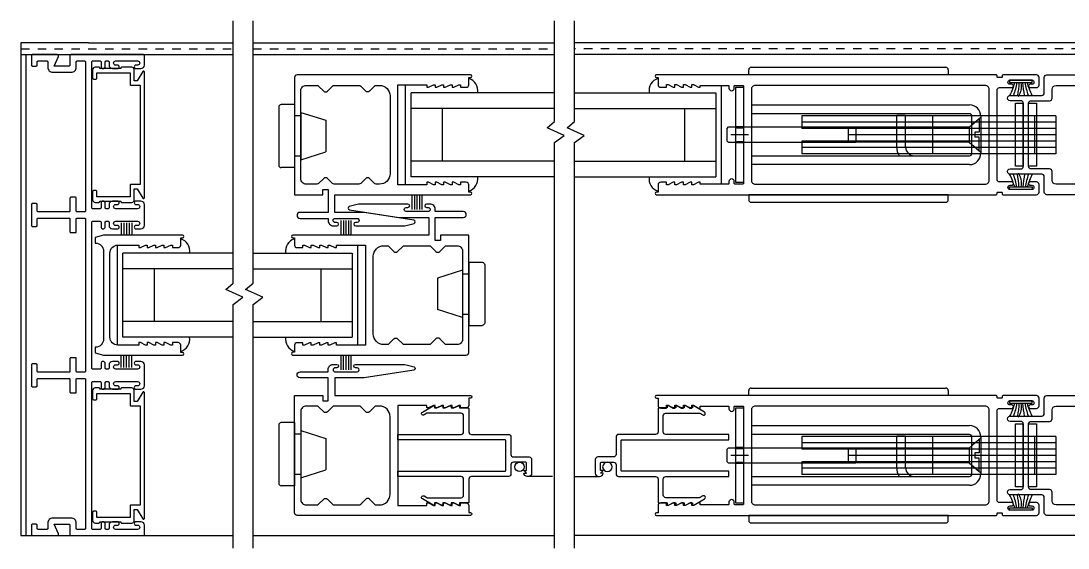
# Model space of a CAD drawing. Extents: x -56 to 119, y -34 to 74.
# Drawn here: x -0.43 to 12.02, y 30.69 to 36.96 of the extents above; entities that cross this region are included whole.
import ezdxf

# ---------------------------------------------------------------- set-up
doc = ezdxf.new("R2010")
doc.units = 0
doc.header["$LTSCALE"] = 0.25
doc.header["$MEASUREMENT"] = 0
doc.linetypes.add('HIDDEN', pattern=[0.375, 0.25, -0.125])
doc.layers.get('0').update_dxf_attribs({"linetype": 'CONTINUOUS'})
for name, color, linetype in [('FRAME', 1, 'CONTINUOUS'), ('GLASS-VINYL', 7, 'CONTINUOUS'), ('MISC', 7, 'CONTINUOUS'), ('SASH', 5, 'CONTINUOUS'), ('SEAL', 7, 'CONTINUOUS'), ('SILL-PAN', 7, 'CONTINUOUS'), ('VENT', 5, 'CONTINUOUS')]:
    doc.layers.add(name, color=color, linetype=linetype)
doc.styles.get("Standard").update_dxf_attribs({"font": 'simplex.shx'})

# ---------------------------------------------------------------- blocks, each defined once
blk = doc.blocks.new('A$C1D443341')
for p, q in [((0.188, 0.75), (0.031, 0.75)), ((0.188, 0.75), (0.188, 0)), ((0, 0.719), (0, 0.031)), ((0.264, 0.656), (0.562, 0.563)), ((0.264, 0.656), (0.264, 0.094)), ((0.264, 0.615), (0.188, 0.615)), ((0.562, 0.563), (0.562, 0.187)), ((0.264, 0.135), (0.188, 0.135)), ((0.264, 0.094), (0.562, 0.187)), ((0.188, 0), (0.031, 0))]:
    blk.add_line(p, q)
for centre, start, end in [((0.031, 0.719), 90, 180), ((0.031, 0.031), 180, 270)]:
    blk.add_arc(centre, 0.031, start, end)
blk = doc.blocks.new('A$C5239520B')
at = {"color": 1}
blk.add_lwpolyline([(0, 0.9402), (0, 0.9228, 0.414214), (0.01, 0.9128), (0.025, 0.9128, 0.414214), (0.03, 0.9178), (0.03, 0.9178, 0.414214), (0.025, 0.9228), (0.0199, 0.9228, -0.414214), (0.0138, 0.9289), (0.0138, 0.9291, -0.414214), (0.0199, 0.9353), (0.0851, 0.9353, -0.414214), (0.0913, 0.9291), (0.0913, 0.9289, -0.414214), (0.0851, 0.9228), (0.08, 0.9228, 0.414214), (0.075, 0.9178), (0.075, 0.9176, 0.414214), (0.0799, 0.9128), (0.095, 0.9128, 0.414214), (0.105, 0.9228), (0.105, 0.9328, -0.414214), (0.1075, 0.9353), (0.1138, 0.9353, -0.414214), (0.1163, 0.9328), (0.1163, 0.919, 0.414214), (0.1225, 0.9128), (0.1226, 0.9128, 0.414214), (0.1288, 0.9189), (0.1288, 0.9328, -0.414214), (0.1313, 0.9353), (0.1538, 0.9353, -0.414214), (0.1563, 0.9328), (0.1563, 0.7155), (0.1563, 0.4983, -0.414214), (0.1538, 0.4958), (0.1313, 0.4958, -0.414214), (0.1288, 0.4983), (0.1288, 0.5121, 0.414214), (0.1226, 0.5183), (0.1225, 0.5183, 0.414214), (0.1163, 0.512), (0.1163, 0.4983, -0.414214), (0.1138, 0.4958), (0.1075, 0.4958, -0.414214), (0.105, 0.4983), (0.105, 0.5083, 0.414214), (0.095, 0.5183), (0.0799, 0.5183, 0.414214), (0.075, 0.5134), (0.075, 0.5133, 0.414214), (0.08, 0.5083), (0.0851, 0.5083, -0.414214), (0.0913, 0.5021), (0.0913, 0.5019, -0.414214), (0.0851, 0.4958), (0.0199, 0.4958, -0.414214), (0.0138, 0.5019), (0.0138, 0.5021, -0.414214), (0.0199, 0.5083), (0.025, 0.5083, 0.414214), (0.03, 0.5133, 0.414214), (0.025, 0.5183), (0.01, 0.5183, 0.414214), (0, 0.5083), (0, 0.4907), (0, 0.4678), (0, 0.4458, 0.414214), (0.01, 0.4358), (0.025, 0.4358, 0.414214), (0.03, 0.4408), (0.03, 0.4408, 0.414214), (0.025, 0.4458), (0.0199, 0.4458, -0.414214), (0.0138, 0.4519), (0.0138, 0.4521, -0.414214), (0.0199, 0.4583), (0.0851, 0.4583, -0.414214), (0.0913, 0.4521), (0.0913, 0.4519, -0.414214), (0.0851, 0.4458), (0.08, 0.4458, 0.414214), (0.075, 0.4408), (0.075, 0.4406, 0.414214), (0.0799, 0.4358), (0.095, 0.4358, 0.414214), (0.105, 0.4458), (0.105, 0.4558, -0.414214), (0.1075, 0.4583), (0.1138, 0.4583, -0.414214), (0.1163, 0.4558), (0.1163, 0.442, 0.414214), (0.1225, 0.4358), (0.1226, 0.4358, 0.414214), (0.1288, 0.4419), (0.1288, 0.4558, -0.414214), (0.1313, 0.4583), (0.1538, 0.4583, -0.414214), (0.1563, 0.4558), (0.1563, 0.2385), (0.1563, 0.0213, -0.414214), (0.1538, 0.0188), (0.1313, 0.0188, -0.414214), (0.1288, 0.0213), (0.1288, 0.0351, 0.414214), (0.1226, 0.0413), (0.1225, 0.0413, 0.414214), (0.1163, 0.035), (0.1163, 0.0213, -0.414214), (0.1138, 0.0188), (0.1075, 0.0188, -0.414214), (0.105, 0.0213), (0.105, 0.0313, 0.414214), (0.095, 0.0413), (0.0799, 0.0413, 0.414214), (0.075, 0.0364), (0.075, 0.0363, 0.414214), (0.08, 0.0313), (0.0851, 0.0313, -0.414214), (0.0913, 0.0251), (0.0913, 0.0249, -0.414214), (0.0851, 0.0188), (0.0199, 0.0188, -0.414214), (0.0138, 0.0249), (0.0138, 0.0251, -0.414214), (0.0199, 0.0313), (0.025, 0.0313, 0.414214), (0.03, 0.0363, 0.414214), (0.025, 0.0413), (0.01, 0.0413, 0.414214), (0, 0.0313), (0, 0.0025, 0.414214), (0.0025, 0), (0.2188, 0, 0.414214), (0.2213, 0.0025), (0.2213, 0.0313, -0.414214), (0.2238, 0.0338), (0.2683, 0.0338), (0.2554, 0.0057, 0.546624), (0.259, 0), (0.3333, 0, 0.414214), (0.3358, 0.0025), (0.3358, 0.0313, 0.414214), (0.3333, 0.0338), (0.3213, 0.0338, 0.414214), (0.3188, 0.0313), (0.3188, 0.0213, -0.414214), (0.3163, 0.0188), (0.2895, 0.0188, -0.414214), (0.287, 0.0213), (0.287, 0.0375, 0.414214), (0.272, 0.0525), (0.2175, 0.0525, 0.414214), (0.2025, 0.0375), (0.2025, 0.0213, -0.414214), (0.2, 0.0188), (0.1775, 0.0188, -0.414214), (0.175, 0.0213), (0.175, 0.2385), (0.175, 0.4651, -0.414214), (0.1775, 0.4676), (0.2, 0.4676, -0.414214), (0.2025, 0.4651), (0.2025, 0.427, 0.414214), (0.205, 0.4245), (0.2188, 0.4245, 0.414214), (0.2213, 0.427), (0.2213, 0.4651, -0.414214), (0.2238, 0.4676), (0.3059, 0.4676), (0.3163, 0.4676, -0.414214), (0.3188, 0.4651), (0.3188, 0.4458, 0.414214), (0.3213, 0.4433), (0.3333, 0.4433, 0.414214), (0.3358, 0.4458), (0.3358, 0.4678), (0.3358, 0.4907), (0.3358, 0.5083, 0.414214), (0.3333, 0.5108), (0.3213, 0.5108, 0.414214), (0.3188, 0.5083), (0.3188, 0.4889, -0.414214), (0.3163, 0.4864), (0.3026, 0.4864), (0.2238, 0.4864, -0.414214), (0.2213, 0.4889), (0.2213, 0.527, 0.414214), (0.2188, 0.5295), (0.205, 0.5295, 0.414214), (0.2025, 0.527), (0.2025, 0.4889, -0.414214), (0.2, 0.4864), (0.1775, 0.4864, -0.414214), (0.175, 0.4889), (0.175, 0.7155), (0.175, 0.9421, -0.414214), (0.1775, 0.9446), (0.1878, 0.9446), (0.2, 0.9446, -0.414214), (0.2025, 0.9421), (0.2025, 0.904, 0.414214), (0.205, 0.9015), (0.2188, 0.9015, 0.414214), (0.2213, 0.904), (0.2213, 0.9421, -0.414214), (0.2238, 0.9446), (0.3028, 0.9446), (0.3163, 0.9446, -0.414214), (0.3188, 0.9421), (0.3188, 0.9228, 0.414214), (0.3213, 0.9203), (0.3333, 0.9203, 0.414214), (0.3358, 0.9228), (0.3358, 0.9359), (0.3358, 0.9518), (0.3358, 0.9677), (0.3358, 0.9853, 0.414214), (0.3333, 0.9878), (0.3213, 0.9878, 0.414214), (0.3188, 0.9853), (0.3188, 0.9659, -0.414214), (0.3163, 0.9634), (0.3026, 0.9634), (0.2238, 0.9634, -0.414214), (0.2213, 0.9659), (0.2213, 1.004, 0.414214), (0.2188, 1.0065), (0.205, 1.0065, 0.414214), (0.2025, 1.004), (0.2025, 0.9659, -0.414214), (0.2, 0.9634), (0.1775, 0.9634, -0.414214), (0.175, 0.9659), (0.175, 1.1925), (0.175, 1.4098, -0.414214), (0.1775, 1.4123), (0.2, 1.4123, -0.414214), (0.2025, 1.4098), (0.2025, 1.3935, 0.414214), (0.2175, 1.3785), (0.272, 1.3785, 0.414214), (0.287, 1.3935), (0.287, 1.4098, -0.414214), (0.2895, 1.4123), (0.3163, 1.4123, -0.414214), (0.3188, 1.4098), (0.3188, 1.3998, 0.414214), (0.3213, 1.3973), (0.3333, 1.3973, 0.414214), (0.3358, 1.3998), (0.3358, 1.4285, 0.414214), (0.3333, 1.431), (0.259, 1.431, 0.546624), (0.2554, 1.4253), (0.2683, 1.3973), (0.2238, 1.3973, -0.414214), (0.2213, 1.3998), (0.2213, 1.4285, 0.414214), (0.2188, 1.431), (0.0025, 1.431, 0.414214), (0, 1.4285), (0, 1.3998, 0.414214), (0.01, 1.3898), (0.025, 1.3898, 0.414214), (0.03, 1.3948), (0.03, 1.3948, 0.414214), (0.025, 1.3998), (0.0199, 1.3998, -0.414214), (0.0138, 1.4059), (0.0138, 1.4061, -0.414214), (0.0199, 1.4123), (0.0851, 1.4123, -0.414214), (0.0913, 1.4061), (0.0913, 1.4059, -0.414214), (0.0851, 1.3998), (0.08, 1.3998, 0.414214), (0.075, 1.3948), (0.075, 1.3946, 0.414214), (0.0799, 1.3898), (0.095, 1.3898, 0.414214), (0.105, 1.3998), (0.105, 1.4098, -0.414214), (0.1075, 1.4123), (0.1138, 1.4123, -0.414214), (0.1163, 1.4098), (0.1163, 1.396, 0.414214), (0.1225, 1.3898), (0.1226, 1.3898, 0.414214), (0.1288, 1.3959), (0.1288, 1.4098, -0.414214), (0.1313, 1.4123), (0.1538, 1.4123, -0.414214), (0.1563, 1.4098), (0.1563, 1.1925), (0.1563, 0.9753, -0.414214), (0.1538, 0.9728), (0.1313, 0.9728, -0.414214), (0.1288, 0.9753), (0.1288, 0.9891, 0.414214), (0.1226, 0.9953), (0.1225, 0.9953, 0.414214), (0.1163, 0.989), (0.1163, 0.9753, -0.414214), (0.1138, 0.9728), (0.1075, 0.9728, -0.414214), (0.105, 0.9753), (0.105, 0.9853, 0.414214), (0.095, 0.9953), (0.0799, 0.9953, 0.414214), (0.075, 0.9904), (0.075, 0.9903, 0.414214), (0.08, 0.9853), (0.0851, 0.9853, -0.414214), (0.0913, 0.9791), (0.0913, 0.9789, -0.414214), (0.0851, 0.9728), (0.0199, 0.9728, -0.414214), (0.0138, 0.9789), (0.0138, 0.9791, -0.414214), (0.0199, 0.9853), (0.025, 0.9853, 0.414214), (0.03, 0.9903, 0.414214), (0.025, 0.9953), (0.01, 0.9953, 0.414214), (0, 0.9853), (0, 0.97)], format="xyb", close=True, dxfattribs=at)
blk = doc.blocks.new('A$C4B48609F')
at = {"xscale": -1, "rotation": 180}
blk.add_blockref('A$C5239520B', (0, 1.431), dxfattribs=at)
blk = doc.blocks.new('A$C47D80548')
at = {"layer": 'MISC', "xscale": 0.25, "yscale": 0.25, "zscale": 0.25}
blk.add_blockref('A$C1D443341', (0, 0), dxfattribs=at)
blk = doc.blocks.new('3006 STD POST-INTERLOCKER')
for points in [[(-2.074, -0.666), (-2.074, -0.58, -0.414214), (-2.043, -0.55), (-1.974, -0.55), (-1.974, -0.58), (-1.954, -0.58), (-1.894, -0.55), (-1.874, -0.55), (-1.874, -0.58), (-1.854, -0.58), (-1.794, -0.55), (-1.774, -0.55), (-1.774, -0.58), (-1.754, -0.58), (-1.694, -0.55), (-1.674, -0.55), (-1.674, -0.58), (-1.654, -0.58), (-1.594, -0.55), (-1.574, -0.55), (-1.574, -0.58), (-1.231, -0.58), (-1.231, 0.61), (-1.574, 0.61), (-1.574, 0.581), (-1.594, 0.581), (-1.654, 0.61), (-1.674, 0.61), (-1.674, 0.581), (-1.694, 0.581), (-1.754, 0.61), (-1.774, 0.61), (-1.774, 0.581), (-1.794, 0.581), (-1.854, 0.61), (-1.874, 0.61), (-1.874, 0.581), (-1.894, 0.581), (-1.954, 0.61), (-1.974, 0.61), (-1.974, 0.581), (-2.043, 0.581, -0.414214), (-2.074, 0.611), (-2.074, 0.696), (-2.094, 0.696, -0.999996), (-2.094, 0.728), (-0.031, 0.728, -0.414214), (0, 0.697), (0, -0.697), (-0.338, -0.697), (-0.338, -0.635), (-0.4, -0.635), (-0.4, -0.908), (-0.066, -0.908, -1), (-0.066, -0.979), (-0.4, -0.979), (-0.4, -1.006, -0.414214), (-0.462, -1.068), (-0.504, -1.068, -1), (-0.504, -1.028), (-0.484, -1.028, 0.999996), (-0.484, -0.979), (-0.744, -0.979, 1.000003), (-0.744, -1.028), (-0.724, -1.028, -0.999994), (-0.724, -1.068), (-1.312, -1.068), (-1.422, -1.039, -0.811415), (-1.42, -1), (-0.828, -0.908), (-0.478, -0.908), (-0.478, -0.697), (-2.094, -0.697, -0.999996), (-2.094, -0.666), (-2.074, -0.666)], [(-0.891, 0.535), (-0.96, 0.604), (-1.012, 0.604, 0.414214), (-1.137, 0.479), (-1.137, -0.447, 0.414214), (-1.012, -0.572), (-0.973, -0.572, 0.198912), (-0.951, -0.563), (-0.891, -0.504, -0.414214), (-0.847, -0.504), (-0.787, -0.563, 0.198912), (-0.765, -0.572), (-0.473, -0.572, 0.198912), (-0.451, -0.563), (-0.391, -0.504, -0.414214), (-0.347, -0.504), (-0.287, -0.563, 0.198912), (-0.265, -0.572), (-0.138, -0.572, 0.414214), (-0.076, -0.51), (-0.076, 0.542, 0.414214), (-0.138, 0.604), (-0.265, 0.604, 0.198912), (-0.287, 0.594), (-0.347, 0.535, -0.414214), (-0.391, 0.535), (-0.451, 0.594, 0.198912), (-0.473, 0.604), (-0.765, 0.604, 0.198912), (-0.787, 0.594), (-0.847, 0.535)]]:
    blk.add_lwpolyline(points, format="xyb")
blk.add_arc((-0.869, 0.557), 0.031, 225.0005, 315.0002)
blk = doc.blocks.new('3766 SCREEN ADAPTER')
blk.add_line((0.25, 1.836), (0.25, 1.544))
blk.add_lwpolyline([(0.21, 1.528), (0.18, 1.498), (0.18, 1.528), (0.09, 1.528, 0.414214), (0.08, 1.518), (0.08, 1.373, 0.414214), (0.11, 1.343), (0.22, 1.343, -0.414214), (0.25, 1.313), (0.25, 0.873, 0.414214), (0.28, 0.843), (0.555, 0.843, -0.414214), (0.565, 0.833), (0.565, 0.733), (0.59, 0.733), (0.59, 0.718), (0.565, 0.663), (0.565, 0.633), (0.59, 0.633), (0.59, 0.618), (0.565, 0.563), (0.565, 0.533), (0.59, 0.533), (0.59, 0.518), (0.565, 0.463), (0.565, 0.433), (0.59, 0.433), (0.59, 0.418), (0.517, 0.291, -1), (0.482, 0.311), (0.502, 0.345, 0.131652), (0.503, 0.35), (0.503, 0.75, 0.414214), (0.472, 0.781), (0.28, 0.781, 0.414214), (0.25, 0.751), (0.25, 0), (0.188, 0), (0.188, 1.271, 0.414214), (0.178, 1.281), (-0.178, 1.281, 0.414214), (-0.188, 1.271), (-0.188, 0), (-0.25, 0), (-0.25, 0.751, 0.414214), (-0.28, 0.781), (-0.472, 0.781, 0.414214), (-0.503, 0.75), (-0.503, 0.35, 0.131652), (-0.502, 0.345), (-0.482, 0.311, -1), (-0.517, 0.291), (-0.59, 0.418), (-0.59, 0.433), (-0.565, 0.433), (-0.565, 0.463), (-0.59, 0.518), (-0.59, 0.533), (-0.565, 0.533), (-0.565, 0.563), (-0.59, 0.618), (-0.59, 0.633), (-0.565, 0.633), (-0.565, 0.663), (-0.59, 0.718), (-0.59, 0.733), (-0.565, 0.733), (-0.565, 0.833, -0.414214), (-0.555, 0.843), (-0.28, 0.843, 0.414214), (-0.25, 0.873), (-0.25, 1.313, -0.414214), (-0.22, 1.343), (-0.012, 1.343, 0.414214), (0.018, 1.373), (0.018, 1.56, -0.414214), (0.048, 1.59), (0.21, 1.59, -0.414214), (0.25, 1.55), (0.25, 1.538, -0.414214), (0.21, 1.498)], format="xyb", close=True)
blk.add_circle((0.136, 1.446), 0.0563)
blk = doc.blocks.new('3710 Jamb Filler')
blk.add_lwpolyline([(-0.12, 0.774, 0.414214), (-0.15, 0.804), (-0.27, 0.804, 0.414214), (-0.28, 0.794), (-0.28, 0.789), (-0.53, 0.789), (-0.53, 0.794, 0.414214), (-0.54, 0.804), (-0.585, 0.804, 0.414214), (-0.615, 0.774), (-0.615, 0.674, 0.414214), (-0.605, 0.664), (-0.575, 0.664, 0.414214), (-0.565, 0.674), (-0.565, 0.739), (-0.17, 0.739), (-0.17, 0.601, 0.414214), (-0.16, 0.591), (-0.05, 0.591), (-0.05, -0.591), (-0.16, -0.591, 0.414214), (-0.17, -0.601), (-0.17, -0.739), (-0.565, -0.739), (-0.565, -0.674, 0.414214), (-0.575, -0.664), (-0.605, -0.664, 0.414214), (-0.615, -0.674), (-0.615, -0.774, 0.414214), (-0.585, -0.804), (-0.54, -0.804, 0.414214), (-0.53, -0.794), (-0.53, -0.789), (-0.28, -0.789), (-0.28, -0.794, 0.414214), (-0.27, -0.804), (-0.15, -0.804, 0.414214), (-0.12, -0.774), (-0.12, -0.641), (-0.084, -0.641), (-0.019, -0.754, 0.767327), (0, -0.749), (0, 0.749, 0.767327), (-0.019, 0.754), (-0.084, 0.641), (-0.12, 0.641)], format="xyb", close=True)
blk = doc.blocks.new('3008 FIXED STILE')
blk.add_lwpolyline([(-1.038, 0.713), (-1.002, 0.713), (-0.1, 0.713), (0, 0.686), (0, 0.619), (-0.006, 0.619, 0.414214), (-0.1, 0.525), (-0.1, -0.525, 0.414214), (-0.006, -0.619), (0, -0.619), (0, -0.686), (-0.1, -0.713), (-1.038, -0.713, -0.999996), (-1.038, -0.681), (-1.018, -0.681), (-1.018, -0.596, -0.414214), (-0.987, -0.565), (-0.918, -0.565), (-0.918, -0.595), (-0.898, -0.595), (-0.838, -0.565), (-0.818, -0.565), (-0.818, -0.595), (-0.798, -0.595), (-0.738, -0.565), (-0.718, -0.565), (-0.718, -0.595), (-0.698, -0.595), (-0.638, -0.565), (-0.618, -0.565), (-0.618, -0.595), (-0.598, -0.595), (-0.538, -0.565), (-0.518, -0.565), (-0.518, -0.595), (-0.269, -0.595, 0.414214), (-0.175, -0.501), (-0.175, 0.501, 0.414214), (-0.269, 0.595), (-0.518, 0.595), (-0.518, 0.565), (-0.538, 0.565), (-0.598, 0.595), (-0.618, 0.595), (-0.618, 0.565), (-0.638, 0.565), (-0.698, 0.595), (-0.718, 0.595), (-0.718, 0.565), (-0.738, 0.565), (-0.798, 0.595), (-0.818, 0.595), (-0.818, 0.565), (-0.838, 0.565), (-0.898, 0.595), (-0.918, 0.595), (-0.918, 0.565), (-0.987, 0.565, -0.414214), (-1.018, 0.596), (-1.018, 0.681), (-1.038, 0.681, -0.999996), (-1.038, 0.713)], format="xyb")
blk = doc.blocks.new('*U58')
at = {"layer": 'SILL-PAN', "color": 7}
for p, q in [((0.351, 0.861), (0.351, 0.713)), ((0.382, 0.861), (0.382, 0.713)), ((0.413, 0.861), (0.413, 0.713)), ((0.444, 0.861), (0.444, 0.713)), ((0.475, 0.861), (0.475, 0.713)), ((0.351, -0.861), (0.351, -0.713)), ((0.382, -0.861), (0.382, -0.713)), ((0.413, -0.861), (0.413, -0.713)), ((0.444, -0.861), (0.444, -0.713)), ((0.475, -0.861), (0.475, -0.713))]:
    blk.add_line(p, q, dxfattribs=at)
at = {"layer": 'VENT', "xscale": -1}
blk.add_blockref('3008 FIXED STILE', (0.04, 0), dxfattribs=at)
blk = doc.blocks.new('3706_Lock_Stile_Archetype_Male_Yoke_wPulls')
for p, q in [((1.14175, 0.713), (1.14175, 0.773)), ((1.17175, 0.803), (3.48675, 0.803)), ((3.51675, 0.773), (3.51675, 0.713)), ((3.51675, 0.713), (1.14175, 0.713)), ((1.29175, -0.062), (1.29175, 0.683)), ((3.36675, -0.062), (3.36675, 0.683)), ((3.11675, -0.312), (1.54175, -0.312)), ((1.35425, -0.4005), (3.30425, -0.4005)), ((1.26175, -0.713), (1.14175, -0.713)), ((1.14175, -0.773), (1.14175, -0.713)), ((3.39675, -0.713), (3.51675, -0.713)), ((3.51675, -0.773), (3.51675, -0.713)), ((1.17175, -0.803), (3.48675, -0.803))]:
    blk.add_line(p, q)
at = {"linetype": 'HIDDEN'}
for p, q in [((1.54175, 0.678), (3.11675, 0.678)), ((1.41675, 0.553), (1.41675, 0.463)), ((3.24175, 0.553), (3.24175, 0.463)), ((1.35425, 0.4005), (3.30425, 0.4005)), ((1.41675, -0.062), (1.41675, 0.463)), ((3.24175, -0.062), (3.24175, 0.463)), ((3.11675, 0.312), (1.54175, 0.312)), ((1.54175, 0.187), (3.11675, 0.187)), ((1.29175, 0.062), (1.29175, -0.683)), ((1.41675, -0.553), (1.41675, 0.062)), ((3.24175, -0.553), (3.24175, 0.062)), ((3.36675, 0.062), (3.36675, -0.683)), ((1.54175, -0.187), (3.11675, -0.187)), ((1.41675, -0.463), (1.41675, -0.463)), ((3.24175, -0.463), (3.24175, -0.463)), ((1.54175, -0.678), (3.11675, -0.678))]:
    blk.add_line(p, q, dxfattribs=at)
at = {"linetype": 'HIDDEN', "ltscale": 0.5}
for p, q in [((2.07925, 0.372), (2.07925, 0.502)), ((2.10925, 0.532), (2.54925, 0.532)), ((2.57925, 0.372), (2.57925, 0.502))]:
    blk.add_line(p, q, dxfattribs=at)
at = {"ltscale": 0.5}
for p, q in [((2.07925, -0.618), (2.07925, -0.458)), ((2.10925, -0.428), (2.54925, -0.428)), ((2.57925, -0.618), (2.57925, -0.458))]:
    blk.add_line(p, q, dxfattribs=at)
for points in [[(4.59375, 0.596, -0.41421356), (4.56275, 0.565), (4.49375, 0.565), (4.49375, 0.597), (4.47375, 0.597), (4.41375, 0.565), (4.39375, 0.565), (4.39375, 0.597), (4.37375, 0.597), (4.31375, 0.565), (4.29375, 0.565), (4.29375, 0.597), (4.27375, 0.597), (4.21375, 0.565), (4.19375, 0.565), (4.19375, 0.597), (4.17375, 0.597), (4.11375, 0.565), (4.09375, 0.565), (4.09375, 0.588), (3.76075, 0.588, 0.41421356), (3.75075, 0.578), (3.75075, 0.556, -1), (3.68875, 0.556), (3.68875, 0.578, 0.41421356), (3.67875, 0.588), (3.58875, 0.588, 0.41421356), (3.57875, 0.578), (3.57875, -0.578, 0.41421356), (3.58875, -0.588), (3.67875, -0.588, 0.41421356), (3.68875, -0.578), (3.68875, -0.556, -1), (3.75075, -0.556), (3.75075, -0.578, 0.41421356), (3.76075, -0.588), (4.09375, -0.588), (4.09375, -0.565), (4.11375, -0.565), (4.17375, -0.597), (4.19375, -0.597), (4.19375, -0.565), (4.21375, -0.565), (4.27375, -0.597), (4.29375, -0.597), (4.29375, -0.565), (4.31375, -0.565), (4.37375, -0.597), (4.39375, -0.597), (4.39375, -0.565), (4.41375, -0.565), (4.47375, -0.597), (4.49375, -0.597), (4.49375, -0.565), (4.56275, -0.565, -0.41421356), (4.59375, -0.596), (4.59375, -0.681), (4.61375, -0.681, -1), (4.61375, -0.713), (0.5935, -0.713, -0.41421356), (0.5625, -0.682), (0.5625, -0.499, 0.41421356), (0.5315, -0.468), (0.156, -0.468, -1.00000653), (0.156, -0.406), (0.28175, -0.406, 0.41421356), (0.31275, -0.375), (0.31275, 0.375, 0.41421356), (0.28175, 0.406), (0.156, 0.406, -1.00000653), (0.156, 0.468), (0.5315, 0.468, 0.41421356), (0.5625, 0.499), (0.5625, 0.682, -0.41421356), (0.5935, 0.713), (4.61375, 0.713, -1), (4.61375, 0.681), (4.59375, 0.681)], [(0.6565, -0.437, 0.41421356), (0.6255, -0.406), (0.40575, -0.406, -0.41421356), (0.37475, -0.375), (0.37475, 0.375, -0.41421356), (0.40575, 0.406), (0.6255, 0.406, 0.41421356), (0.6565, 0.437), (0.6565, 0.542, -0.41421356), (0.7025, 0.588), (3.43875, 0.588, -0.41421356), (3.48475, 0.542), (3.48475, -0.542, -0.41421356), (3.43875, -0.588), (0.7025, -0.588, -0.41421356), (0.6565, -0.542)]]:
    blk.add_lwpolyline(points, format="xyb", close=True)
for centre, radius, start, end in [((1.17175, 0.773), 0.03, 90, 180), ((3.48675, 0.773), 0.03, 0, 90), ((1.26175, 0.683), 0.03, 0, 90), ((3.39675, 0.683), 0.03, 90, 180), ((1.35425, 0.463), 0.0625, 180, 270), ((1.35425, 0.463), 0.0625, 270, 0), ((3.30425, 0.463), 0.0625, 180, 270), ((3.30425, 0.463), 0.0625, 270, 0), ((1.54175, -0.062), 0.25, 180, 270), ((3.11675, -0.062), 0.25, 270, 0), ((1.35425, -0.463), 0.0625, 90, 180), ((1.35425, -0.463), 0.0625, 0, 90), ((3.30425, -0.463), 0.0625, 90, 180), ((3.30425, -0.463), 0.0625, 0, 90), ((1.26175, -0.683), 0.03, 270, 0), ((1.26175, -0.683), 0.03, 270, 0), ((3.39675, -0.683), 0.03, 180, 270), ((1.17175, -0.773), 0.03, 180, 270), ((3.48675, -0.773), 0.03, 270, 0)]:
    blk.add_arc(centre, radius, start, end)
at = {"linetype": 'HIDDEN'}
for centre, radius, start, end in [((1.54175, 0.553), 0.125, 90, 180), ((3.11675, 0.553), 0.125, 0, 90), ((1.54175, 0.062), 0.25, 90, 180), ((3.11675, 0.062), 0.25, 0, 90), ((1.54175, 0.062), 0.125, 90, 180), ((3.11675, 0.062), 0.125, 0, 90), ((1.54175, -0.062), 0.125, 180, 270), ((3.11675, -0.062), 0.125, 270, 0), ((1.54175, -0.553), 0.125, 180, 270), ((3.11675, -0.553), 0.125, 270, 0)]:
    blk.add_arc(centre, radius, start, end, dxfattribs=at)
at = {"linetype": 'HIDDEN', "ltscale": 0.5}
for centre, radius, start, end in [((2.10925, 0.502), 0.03, 90, 180), ((2.54925, 0.502), 0.03, 360, 90), ((2.01925, 0.372), 0.06, 270, 360), ((2.63925, 0.372), 0.06, 180, 270)]:
    blk.add_arc(centre, radius, start, end, dxfattribs=at)
at = {"ltscale": 0.5}
for centre, radius, start, end in [((2.10925, -0.458), 0.03, 90, 180), ((2.54925, -0.458), 0.03, 360, 90), ((2.01925, -0.618), 0.06, 270, 360), ((2.63925, -0.618), 0.06, 180, 270)]:
    blk.add_arc(centre, radius, start, end, dxfattribs=at)
blk = doc.blocks.new('Yoke Strike Plate')
for points in [[(-0.094, -0.375), (-0.094, 0.375), (0, 0.375), (0, -0.375)], [(0.062, -0.375), (0.062, 0.375), (0.156, 0.375), (0.156, -0.375)]]:
    blk.add_lwpolyline(points, close=True)
blk = doc.blocks.new('*U95')
for centre, radius, start, end in [((-0.303, 1.135), 1.112, 287.4409, 295.9325), ((-0.19, 1.188), 1.16, 280.9256, 288.7507), ((-0.031, 1.124), 1.102, 273.1709, 281.1969), ((-0.031, -1.124), 1.102, 78.8031, 86.8291), ((-0.19, -1.188), 1.16, 71.2493, 79.0744), ((-0.303, -1.135), 1.112, 64.0675, 72.5591)]:
    blk.add_arc(centre, radius, start, end)
at = {"layer": 'SEAL'}
blk.add_lwpolyline([(0, -0.135), (0, 0.135), (0.03, 0.135), (0.03, -0.135)], close=True, dxfattribs=at)
at = {"layer": 'SEAL', "const_width": 0.015}
blk.add_lwpolyline([(0.03, 0, 0.219791), (0.196, 0.034)], format="xyb", dxfattribs=at)
at = {"flags": 9}
for tag, p in [('MANUFACTURER_PART_#', (0, -0.199)), ('FLEETWOOD_PART_#', (-0.001, -0.249))]:
    blk.add_attdef(tag, p, '', height=0.0312, dxfattribs=at)
blk = doc.blocks.new('Archetype_Latch_for_3707')
for p, q in [((-2.954, 0.713), (-2.954, 0.773)), ((-2.924, 0.803), (-0.609, 0.803)), ((-0.579, 0.773), (-0.579, 0.713)), ((-0.579, 0.713), (-2.954, 0.713)), ((-3.106, -0.568), (-3.106, 0.568)), ((-3.106, 0.568), (-3.016, 0.568)), ((-3.016, 0.568), (-3.016, -0.568)), ((-2.918, 0.25), (-2.918, 0.355)), ((-2.918, 0.355), (-0.328, 0.355)), ((-0.328, 0.25), (-2.918, 0.25)), ((0.7, 0.225), (-2.32, 0.225)), ((-2.32, 0.225), (-2.32, 0.075)), ((0.7, 0.15), (-2.32, 0.15)), ((-1.193, 0.235), (-1.088, 0.235)), ((-1.193, -0.145), (-1.193, 0.235)), ((-1.088, -0.145), (-1.088, 0.235)), ((-0.762, -0.225), (-0.762, 0.225)), ((-0.332, 0.089), (-0.211, 0.193)), ((-0.298, -0.22), (-0.298, 0.22)), ((-0.211, 0.193), (-0.211, 0.03)), ((-0.193, 0.22), (-0.193, -0.22)), ((0.45, -0.225), (0.45, 0.225)), ((0.7, 0.225), (0.7, -0.225)), ((-3.211, 0.075), (-3.193, 0.093)), ((-3.211, -0.075), (-3.211, 0.075)), ((-3.193, 0.093), (-1.68, 0.093)), ((0.7, 0.075), (-2.32, 0.075)), ((-1.768, -0.075), (-1.768, 0.075)), ((0.7, 0), (-1.768, 0)), ((-1.68, 0.093), (-1.68, -0.093)), ((-0.332, 0.089), (-1.68, 0.089)), ((-0.332, 0.089), (-0.332, -0.089)), ((-0.264, 0.03), (-0.264, -0.03)), ((-0.211, 0.03), (-0.264, 0.03)), ((-3.193, -0.093), (-3.211, -0.075)), ((-1.68, -0.093), (-3.193, -0.093)), ((0.7, -0.075), (-2.32, -0.075)), ((-2.32, -0.075), (-2.32, -0.225)), ((-0.332, -0.089), (-1.68, -0.089)), ((-0.332, -0.089), (-0.211, -0.192)), ((-0.211, -0.03), (-0.264, -0.03)), ((-0.211, -0.192), (-0.211, -0.03)), ((0.7, -0.15), (-2.32, -0.15)), ((0.7, -0.225), (-2.32, -0.225)), ((-2.918, -0.355), (-2.918, -0.25)), ((-2.918, -0.25), (-0.328, -0.25)), ((-0.328, -0.355), (-2.918, -0.355)), ((-0.328, -0.355), (-0.983, -0.355)), ((-3.016, -0.568), (-3.106, -0.568)), ((-0.579, -0.713), (-2.954, -0.713)), ((-2.954, -0.713), (-2.954, -0.773)), ((-0.579, -0.773), (-0.579, -0.713)), ((-2.924, -0.803), (-0.609, -0.803))]:
    blk.add_line(p, q)
at = {"ltscale": 0.5}
for p, q in [((-0.193, 0.205), (-0.286, 0.125)), ((-3.016, 0.095), (-3.106, 0.095)), ((-3.106, 0.095), (-3.091, 0.08)), ((-3.031, 0.08), (-3.091, 0.08)), ((-3.016, 0.095), (-3.031, 0.08)), ((-3.091, -0.08), (-3.106, -0.095)), ((-3.016, -0.095), (-3.106, -0.095)), ((-3.091, -0.08), (-3.031, -0.08)), ((-3.031, -0.08), (-3.016, -0.095)), ((-0.286, -0.125), (-0.193, -0.205))]:
    blk.add_line(p, q, dxfattribs=at)
at = {"ltscale": 0.3}
blk.add_line((-2.956, 0), (-3.166, 0), dxfattribs=at)
for centre, radius, start, end in [((-2.924, 0.773), 0.03, 90, 180), ((-0.609, 0.773), 0.03, 0, 90), ((-0.328, 0.22), 0.135, 0, 90), ((-0.328, 0.22), 0.03, 360, 90), ((-0.983, -0.145), 0.21, 180, 210), ((-0.983, -0.145), 0.105, 180, 270), ((-0.328, -0.22), 0.03, 270, 360), ((-0.328, -0.22), 0.135, 270, 0), ((-2.924, -0.773), 0.03, 180, 270), ((-0.609, -0.773), 0.03, 270, 360)]:
    blk.add_arc(centre, radius, start, end)
blk = doc.blocks.new('3707_Lock_Stile_Archetype_Female_Yoke_wLatch')
for points in [[(-4.031, 0.681), (-4.031, 0.596, 0.414214), (-4, 0.565), (-3.931, 0.565), (-3.931, 0.597), (-3.911, 0.597), (-3.851, 0.565), (-3.831, 0.565), (-3.831, 0.597), (-3.811, 0.597), (-3.751, 0.565), (-3.731, 0.565), (-3.731, 0.597), (-3.711, 0.597), (-3.651, 0.565), (-3.631, 0.565), (-3.631, 0.597), (-3.611, 0.597), (-3.551, 0.565), (-3.531, 0.565), (-3.531, 0.588), (-3.198, 0.588, -0.414214), (-3.188, 0.578), (-3.188, 0.556, 1), (-3.126, 0.556), (-3.126, 0.578, -0.414214), (-3.116, 0.588), (-3.026, 0.588, -0.414214), (-3.016, 0.578), (-3.016, -0.578, -0.414214), (-3.026, -0.588), (-3.116, -0.588, -0.414214), (-3.126, -0.578), (-3.126, -0.556, 1), (-3.188, -0.556), (-3.188, -0.578, -0.414214), (-3.198, -0.588), (-3.531, -0.588), (-3.531, -0.565), (-3.551, -0.565), (-3.611, -0.597), (-3.631, -0.597), (-3.631, -0.565), (-3.651, -0.565), (-3.711, -0.597), (-3.731, -0.597), (-3.731, -0.565), (-3.751, -0.565), (-3.811, -0.597), (-3.831, -0.597), (-3.831, -0.565), (-3.851, -0.565), (-3.911, -0.597), (-3.931, -0.597), (-3.931, -0.565), (-4, -0.565, 0.414214), (-4.031, -0.596), (-4.031, -0.681), (-4.051, -0.681, 1), (-4.051, -0.713), (-0.01, -0.713, 0.414214), (0, -0.703), (0, -0.692, -0.414214), (0.01, -0.682), (0.053, -0.682, -0.414214), (0.062, -0.692), (0.062, -0.703, 0.414214), (0.073, -0.713), (0.469, -0.713, 0.414214), (0.5, -0.682), (0.5, -0.592, 0.414214), (0.469, -0.561), (0.395, -0.561, 1.000009), (0.395, -0.601), (0.415, -0.601, -1), (0.415, -0.651), (0.155, -0.651, -1), (0.155, -0.601), (0.175, -0.601, 1.000009), (0.175, -0.561), (0.031, -0.561, -0.414214), (0, -0.53), (0, 0.53, -0.414214), (0.031, 0.561), (0.175, 0.561, 1.000009), (0.175, 0.601), (0.155, 0.601, -1), (0.155, 0.651), (0.415, 0.651, -1), (0.415, 0.601), (0.395, 0.601, 1.000009), (0.395, 0.561), (0.469, 0.561, 0.414214), (0.5, 0.592), (0.5, 0.682, 0.414214), (0.469, 0.713), (0.073, 0.713, 0.414214), (0.062, 0.703), (0.062, 0.692, -0.414214), (0.053, 0.682), (0.01, 0.682, -0.414214), (0, 0.692), (0, 0.703, 0.414214), (-0.01, 0.713), (-4.051, 0.713, 1), (-4.051, 0.681)], [(-2.922, 0.542), (-2.922, -0.542, 0.414214), (-2.876, -0.588), (-0.14, -0.588, 0.414214), (-0.094, -0.542), (-0.094, 0.542, 0.414214), (-0.14, 0.588), (-2.876, 0.588, 0.414214)]]:
    blk.add_lwpolyline(points, format="xyb", close=True)
blk.add_blockref('Archetype_Latch_for_3707', (0, 0))
at = {"layer": 'SEAL', "xscale": -1, "rotation": 90}
blk.add_blockref('*U95', (0.285, 0.651), dxfattribs=at)
at = {"layer": 'SEAL', "rotation": 90.00000000000001}
blk.add_blockref('*U95', (0.285, -0.651), dxfattribs=at)
blk = doc.blocks.new('Meeting_Stiles_3706_3707')
for name, p in [('3707_Lock_Stile_Archetype_Female_Yoke_wLatch', (-0.281, 0)), ('3706_Lock_Stile_Archetype_Male_Yoke_wPulls', (-0.281, 0)), ('Yoke Strike Plate', (0.032, 0))]:
    blk.add_blockref(name, p)

msp = doc.modelspace()

# ---------------------------------------------------------------- linework, layer by layer
at = {"layer": 'GLASS-VINYL', "color": 7}
for p, q in [((4.140896, 35.010882), (4.140896, 36.200882)), ((7.896669, 35.017886), (7.896669, 36.193886)), ((5.913592, 36.105885), (4.205896, 36.105882)), ((4.205896, 35.105882), (4.205896, 36.105882)), ((6.1506, 36.105886), (7.831669, 36.105886)), ((7.831669, 36.105886), (7.831669, 35.105886)), ((5.913592, 35.918385), (4.205896, 35.918382)), ((4.580896, 35.293382), (4.580896, 35.918382)), ((6.1506, 35.918386), (7.831669, 35.918386)), ((7.456669, 35.918386), (7.456669, 35.293386)), ((5.913592, 35.293385), (4.205896, 35.293382)), ((6.1506, 35.293386), (7.831669, 35.293386)), ((5.913592, 35.105885), (4.205896, 35.105882)), ((6.1506, 35.105886), (7.831669, 35.105886)), ((0.713766, 33.102882), (0.713766, 34.292882)), ((2.090421, 34.197886), (0.778766, 34.197882)), ((0.778766, 33.197882), (0.778766, 34.197882)), ((2.090421, 34.010386), (0.778766, 34.010382)), ((1.153766, 33.385382), (1.153766, 34.010382)), ((2.090421, 33.385386), (0.778766, 33.385382)), ((2.090421, 33.197886), (0.778766, 33.197882))]:
    msp.add_line(p, q, dxfattribs=at)
at = {"layer": 'GLASS-VINYL'}
for p, q in [((3.571896, 33.10288), (3.571896, 34.29288)), ((2.327429, 34.19788), (3.506896, 34.19788)), ((3.506896, 34.19788), (3.506896, 33.19788)), ((2.327429, 34.01038), (3.506896, 34.01038)), ((3.131896, 34.01038), (3.131896, 33.38538)), ((2.327429, 33.38538), (3.506896, 33.38538)), ((2.327429, 33.19788), (3.506896, 33.19788))]:
    msp.add_line(p, q, dxfattribs=at)
for points in [[(2.090421, 30.688148), (2.090421, 33.588504), (2.204655, 33.672769), (2.000776, 33.764228), (2.090421, 33.838504), (2.090421, 36.960961)], [(2.327429, 30.688148), (2.327429, 33.588504), (2.441663, 33.672769), (2.237784, 33.764228), (2.327429, 33.838504), (2.327429, 36.960961)], [(5.913592, 30.688152), (5.913592, 35.512413), (6.027826, 35.596677), (5.823948, 35.688137), (5.913592, 35.762413), (5.913592, 36.960966)], [(6.1506, 30.688152), (6.1506, 35.512413), (6.264834, 35.596677), (6.060955, 35.688137), (6.1506, 35.762413), (6.1506, 36.960966)]]:
    msp.add_lwpolyline(points, dxfattribs=at)
at = {"layer": 'GLASS-VINYL', "color": 7}
for centre, start, end in [((4.84783, 36.130412), 350.7597205, 72.6457689), ((7.189735, 36.130416), 107.3542311, 189.2402795), ((4.84783, 35.081352), 287.3542311, 9.2402795), ((7.189735, 35.081356), 170.7597205, 252.6457689), ((1.4207, 34.222412), 350.7597205, 72.6457689), ((1.4207, 33.173352), 287.3542311, 9.2402795)]:
    msp.add_arc(centre, 0.152764, start, end, dxfattribs=at)
at = {"layer": 'GLASS-VINYL'}
for centre, start, end in [((2.864962, 34.22241), 107.3542311, 189.2402795), ((2.864962, 33.173349), 170.7597205, 252.6457689)]:
    msp.add_arc(centre, 0.152764, start, end, dxfattribs=at)
at = {"layer": 'SEAL'}
for p, q in [((4.218937, 34.718695), (4.218937, 34.892882)), ((4.248937, 34.718695), (4.248937, 34.892882)), ((4.278937, 34.718695), (4.278937, 34.892882)), ((4.308937, 34.718695), (4.308937, 34.892882)), ((4.338937, 34.718695), (4.338937, 34.892882)), ((3.370576, 34.585066), (3.370576, 34.41088)), ((3.400576, 34.585066), (3.400576, 34.41088)), ((3.430576, 34.585066), (3.430576, 34.41088)), ((3.460576, 34.585066), (3.460576, 34.41088)), ((3.490576, 34.585066), (3.490576, 34.41088)), ((3.369991, 32.982517), (3.369991, 32.80833)), ((3.399991, 32.982517), (3.399991, 32.80833)), ((3.429991, 32.982517), (3.429991, 32.80833)), ((3.459991, 32.982517), (3.459991, 32.80833)), ((3.489991, 32.982517), (3.489991, 32.80833))]:
    msp.add_line(p, q, dxfattribs=at)
at = {"layer": 'SILL-PAN'}
for p, q in [((-0.434635, 36.698879), (-0.434635, 30.835879)), ((0.370865, 36.698879), (-0.434635, 36.698879)), ((0.370865, 36.698879), (2.090421, 36.698879)), ((2.327429, 36.698879), (5.913592, 36.698883)), ((16.762739, 36.698877), (6.1506, 36.698887)), ((-0.434635, 36.559879), (2.090421, 36.559879)), ((-0.372635, 30.835879), (-0.372635, 36.559879)), ((2.327429, 36.559879), (5.913592, 36.559883)), ((16.762739, 36.559877), (6.1506, 36.559887)), ((-0.434635, 30.835879), (2.090421, 30.835879)), ((-0.434635, 30.835879), (-0.372635, 30.835879)), ((2.327429, 30.835879), (5.913592, 30.835883)), ((16.762739, 30.835877), (6.1506, 30.835887))]:
    msp.add_line(p, q, dxfattribs=at)
at = {"layer": 'SILL-PAN', "linetype": 'HIDDEN'}
for p, q in [((-0.434635, 36.629379), (2.090421, 36.629379)), ((2.327429, 36.629379), (5.913592, 36.629383)), ((16.762739, 36.629377), (6.1506, 36.629387))]:
    msp.add_line(p, q, dxfattribs=at)

# ---------------------------------------------------------------- block references
at = {"layer": 'FRAME', "xscale": -4, "yscale": 4, "zscale": 4}
msp.add_blockref('A$C4B48609F', (1.033367, 30.835879), dxfattribs=at)
at = {"layer": 'FRAME'}
for p in [(1.033366, 35.605882), (1.033366, 31.78988)]:
    msp.add_blockref('3710 Jamb Filler', p, dxfattribs=at)
at = {"layer": 'MISC', "extrusion": (0, 0, -1), "xscale": -1, "zscale": -1}
for p in [(-2.631396, 35.215382), (-2.631396, 31.43045)]:
    msp.add_blockref('A$C1D443341', p, dxfattribs=at)
at = {"layer": 'MISC', "xscale": -4, "yscale": 4, "zscale": 4}
msp.add_blockref('A$C47D80548', (5.081396, 33.33838), dxfattribs=at)
at = {"layer": 'SASH', "rotation": 270}
msp.add_blockref('3766 SCREEN ADAPTER', (4.050396, 31.78995), dxfattribs=at)
at = {"layer": 'VENT'}
for name, p in [('Meeting_Stiles_3706_3707', (11.456669, 35.605886)), ('*U58', (0.408366, 33.697882)), ('Meeting_Stiles_3706_3707', (11.456669, 31.789886))]:
    msp.add_blockref(name, p, dxfattribs=at)
at = {"layer": 'VENT', "xscale": -1}
msp.add_blockref('3006 STD POST-INTERLOCKER', (2.819396, 35.590382), dxfattribs=at)
for name, p, rotation in [('3006 STD POST-INTERLOCKER', (4.893396, 33.71338), 180), ('3766 SCREEN ADAPTER', (7.987169, 31.789943), 90)]:
    msp.add_blockref(name, p, dxfattribs=dict(at, rotation=rotation))
at = {"layer": 'VENT', "rotation": 180}
msp.add_blockref('3006 STD POST-INTERLOCKER', (2.819396, 31.80545), dxfattribs=at)

doc.saveas('drawing.dxf')
